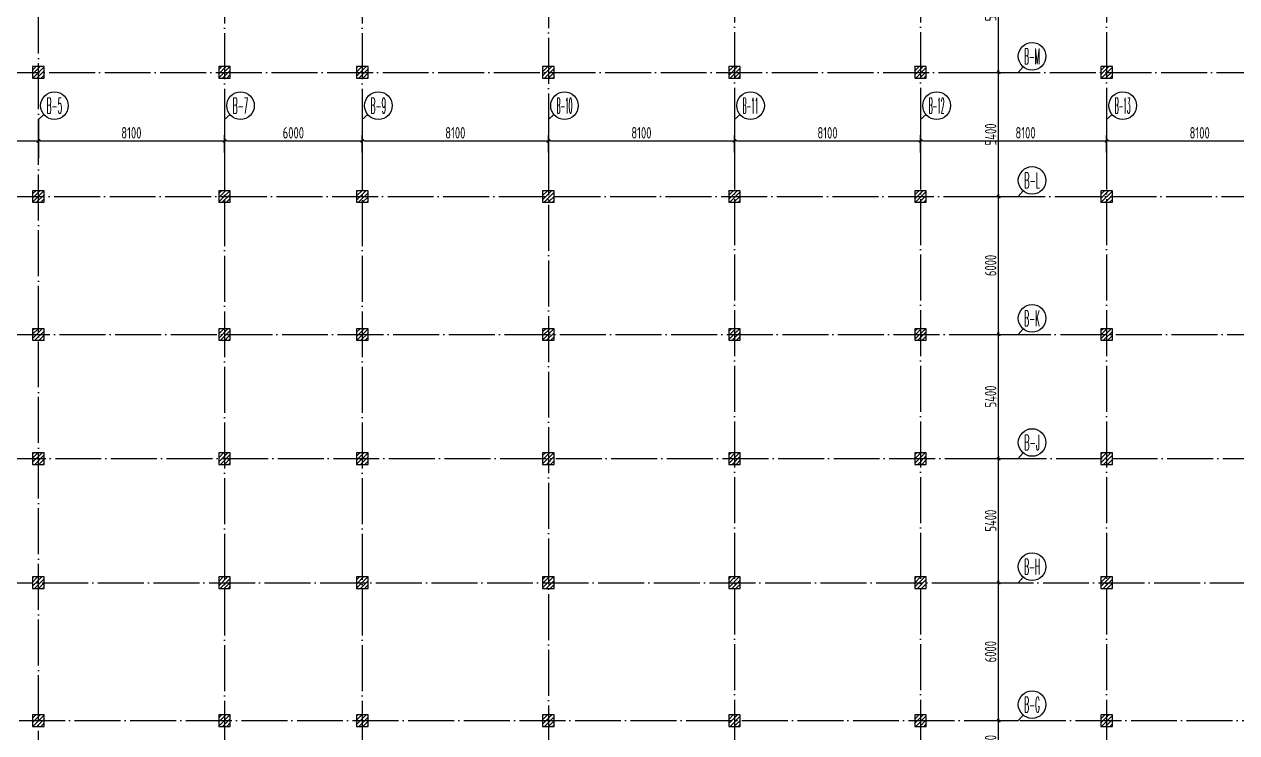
# Model space of a CAD drawing. Header units: millimetres. Extents: x 156735 to 386235, y 467499 to 703525.
# Drawn here: x 226132 to 278909, y 560270 to 591088 of the extents above; entities that cross this region are included whole.
import ezdxf
from ezdxf.enums import TextEntityAlignment as Align

# ---------------------------------------------------------------- set-up
doc = ezdxf.new("R2010")
doc.units = ezdxf.units.MM
doc.header["$LTSCALE"] = 100
doc.header["$PDMODE"] = 35
doc.header["$PDSIZE"] = 200
doc.linetypes.add('DOTE', pattern=[2.42, 2, -0.2, 0.02, -0.2])
for name, color, linetype in [('B-TEXT', 7, 'Continuous'), ('COLU', 7, 'Continuous'), ('h斜线-柱', 7, 'Continuous'), ('Q-AXIS', 3, 'Continuous'), ('Q-dote', 253, 'DOTE')]:
    doc.layers.add(name, color=color, linetype=linetype)
doc.styles.add('_TCH_AXIS', font='COMPLEX', dxfattribs={"bigfont": 'GBCBIG'})
doc.styles.add('COMPLEX', font='tssdeng.shx', dxfattribs={"width": 0.7, "bigfont": 'tssdchn.shx'})
doc.styles.add('TSSD_Dimension', font='Tssdeng.shx', dxfattribs={"width": 0.7, "bigfont": 'hztxt.shx'})
doc.dimstyles.new('TSSD_100_100$0', dxfattribs={"dimtxt": 300, "dimasz": 100, "dimexe": 250, "dimexo": 250, "dimgap": 100, "dimtad": 1, "dimdec": 0, "dimzin": 0, "dimdsep": 46, "dimtxsty": 'TSSD_Dimension', "dimblk": '_tsdbk', "dimblk1": '_tsdbk', "dimblk2": '_tsdbk', "dimsah": 1, "dimcen": 0, "dimclrt": 7, "dimadec": 0, "dimazin": 0, "dimtfac": 1, "dimtdec": 0, "dimtix": 1, "dimtmove": 2, "dimatfit": 3, "dimldrblk": '_tsdbk', "dimfxl": 1, "dimtolj": 1, "dimtzin": 0, "dimarcsym": 0})
pattern_1 = [(45, (-467527.32, -323147.44), (-89.802561, 89.802561), [])]

# ---------------------------------------------------------------- blocks, each defined once
blk = doc.blocks.new('_tsdbk')
blk.add_line((-1, 0), (0, 0))
at = {"const_width": 0.5}
blk.add_lwpolyline([(-0.7, -0.7), (0.7, 0.7)], dxfattribs=at)
blk = doc.blocks.new('*D109')
at = {"layer": 'Defpoints', "color": 0}
for p in [(273246, 586016), (265146, 585265), (273246, 585265)]:
    blk.add_point(p, dxfattribs=at)
at = {"layer": 'Q-AXIS', "color": 0, "lineweight": -2}
for p, q in [((265146, 585515), (265146, 586266)), ((265246, 586016), (273146, 586016)), ((273246, 585515), (273246, 586266))]:
    blk.add_line(p, q, dxfattribs=at)
at = {"layer": 'Q-AXIS', "color": 0, "lineweight": -2, "xscale": 100, "yscale": 100, "zscale": 100, "rotation": 180}
blk.add_blockref('_tsdbk', (265146, 586016), dxfattribs=at)
at = {"layer": 'Q-AXIS', "color": 0, "lineweight": -2, "xscale": 100, "yscale": 100, "zscale": 100}
blk.add_blockref('_tsdbk', (273246, 586016), dxfattribs=at)
at = {"layer": 'Q-AXIS', "color": 7, "insert": (269716, 586366), "char_height": 500, "attachment_point": 5, "style": 'TSSD_Dimension'}
blk.add_mtext('\\A1;8100', dxfattribs=at)
blk = doc.blocks.new('*D115')
at = {"layer": 'Defpoints', "color": 0}
for p in [(267284, 583595), (268546, 583595), (267284, 577595)]:
    blk.add_point(p, dxfattribs=at)
at = {"layer": 'Q-AXIS', "color": 0, "lineweight": -2}
for p, q in [((267534, 583595), (268796, 583595)), ((268546, 577695), (268546, 583495)), ((267534, 577595), (268796, 577595))]:
    blk.add_line(p, q, dxfattribs=at)
at = {"layer": 'Q-AXIS', "color": 0, "lineweight": -2, "xscale": 100, "yscale": 100, "zscale": 100}
for p, rotation in [((268546, 583595), 90), ((268546, 577595), 270)]:
    blk.add_blockref('_tsdbk', p, dxfattribs=dict(at, rotation=rotation))
at = {"layer": 'Q-AXIS', "color": 7, "insert": (268196, 580595), "char_height": 500, "attachment_point": 5, "rotation": 90, "style": 'TSSD_Dimension'}
blk.add_mtext('\\A1;6000', dxfattribs=at)
blk = doc.blocks.new('_AXISO')
blk.add_circle((0, 0), 0.5)
at = {"layer": 'B-TEXT', "style": 'COMPLEX', "width": 1.450893}
blk.add_attdef('A', text='', height=0.56, dxfattribs=at).set_placement((0.249375, -0.28), (0.749375, -0.28), align=Align.FIT)
blk = doc.blocks.new('*D103')
at = {"layer": 'Defpoints', "color": 0}
for p in [(267284, 566795), (268546, 566795), (267284, 560795)]:
    blk.add_point(p, dxfattribs=at)
at = {"layer": 'Q-AXIS', "color": 0, "lineweight": -2}
for p, q in [((267534, 566795), (268796, 566795)), ((268546, 560895), (268546, 566695)), ((267534, 560795), (268796, 560795))]:
    blk.add_line(p, q, dxfattribs=at)
at = {"layer": 'Q-AXIS', "color": 0, "lineweight": -2, "xscale": 100, "yscale": 100, "zscale": 100}
for p, rotation in [((268546, 566795), 90), ((268546, 560795), 270)]:
    blk.add_blockref('_tsdbk', p, dxfattribs=dict(at, rotation=rotation))
at = {"layer": 'Q-AXIS', "color": 7, "insert": (268196, 563795), "char_height": 500, "attachment_point": 5, "rotation": 90, "style": 'TSSD_Dimension'}
blk.add_mtext('\\A1;6000', dxfattribs=at)
blk = doc.blocks.new('*D157')
at = {"layer": 'Defpoints', "color": 0}
for p in [(267284, 560795), (268546, 560795), (267284, 558695)]:
    blk.add_point(p, dxfattribs=at)
at = {"layer": 'Q-AXIS', "color": 0, "lineweight": -2}
for p, q in [((267534, 560795), (268796, 560795)), ((268546, 558795), (268546, 560695)), ((267534, 558695), (268796, 558695))]:
    blk.add_line(p, q, dxfattribs=at)
at = {"layer": 'Q-AXIS', "color": 0, "lineweight": -2, "xscale": 100, "yscale": 100, "zscale": 100}
for p, rotation in [((268546, 560795), 90), ((268546, 558695), 270)]:
    blk.add_blockref('_tsdbk', p, dxfattribs=dict(at, rotation=rotation))
at = {"layer": 'Q-AXIS', "color": 7, "insert": (268196, 559745), "char_height": 500, "attachment_point": 5, "rotation": 90, "style": 'TSSD_Dimension'}
blk.add_mtext('\\A1;2100', dxfattribs=at)
blk = doc.blocks.new('*D158')
at = {"layer": 'Defpoints', "color": 0}
for p in [(267284, 572195), (268546, 572195), (267284, 566795)]:
    blk.add_point(p, dxfattribs=at)
at = {"layer": 'Q-AXIS', "color": 0, "lineweight": -2}
for p, q in [((267534, 572195), (268796, 572195)), ((268546, 566895), (268546, 572095)), ((267534, 566795), (268796, 566795))]:
    blk.add_line(p, q, dxfattribs=at)
at = {"layer": 'Q-AXIS', "color": 0, "lineweight": -2, "xscale": 100, "yscale": 100, "zscale": 100}
for p, rotation in [((268546, 572195), 90), ((268546, 566795), 270)]:
    blk.add_blockref('_tsdbk', p, dxfattribs=dict(at, rotation=rotation))
at = {"layer": 'Q-AXIS', "color": 7, "insert": (268196, 569495), "char_height": 500, "attachment_point": 5, "rotation": 90, "style": 'TSSD_Dimension'}
blk.add_mtext('\\A1;5400', dxfattribs=at)
blk = doc.blocks.new('*D159')
at = {"layer": 'Defpoints', "color": 0}
for p in [(267284, 577595), (268546, 577595), (267284, 572195)]:
    blk.add_point(p, dxfattribs=at)
at = {"layer": 'Q-AXIS', "color": 0, "lineweight": -2}
for p, q in [((267534, 577595), (268796, 577595)), ((268546, 572295), (268546, 577495)), ((267534, 572195), (268796, 572195))]:
    blk.add_line(p, q, dxfattribs=at)
at = {"layer": 'Q-AXIS', "color": 0, "lineweight": -2, "xscale": 100, "yscale": 100, "zscale": 100}
for p, rotation in [((268546, 577595), 90), ((268546, 572195), 270)]:
    blk.add_blockref('_tsdbk', p, dxfattribs=dict(at, rotation=rotation))
at = {"layer": 'Q-AXIS', "color": 7, "insert": (268196, 574895), "char_height": 500, "attachment_point": 5, "rotation": 90, "style": 'TSSD_Dimension'}
blk.add_mtext('\\A1;5400', dxfattribs=at)
blk = doc.blocks.new('*D236')
at = {"layer": 'Defpoints', "color": 0}
for p in [(248946, 586016), (240846, 585265), (248946, 585265)]:
    blk.add_point(p, dxfattribs=at)
at = {"layer": 'Q-AXIS', "color": 0, "lineweight": -2}
for p, q in [((240846, 585515), (240846, 586266)), ((240946, 586016), (248846, 586016)), ((248946, 585515), (248946, 586266))]:
    blk.add_line(p, q, dxfattribs=at)
at = {"layer": 'Q-AXIS', "color": 0, "lineweight": -2, "xscale": 100, "yscale": 100, "zscale": 100, "rotation": 180}
blk.add_blockref('_tsdbk', (240846, 586016), dxfattribs=at)
at = {"layer": 'Q-AXIS', "color": 0, "lineweight": -2, "xscale": 100, "yscale": 100, "zscale": 100}
blk.add_blockref('_tsdbk', (248946, 586016), dxfattribs=at)
at = {"layer": 'Q-AXIS', "color": 7, "insert": (244896, 586366), "char_height": 500, "attachment_point": 5, "style": 'TSSD_Dimension'}
blk.add_mtext('\\A1;8100', dxfattribs=at)
blk = doc.blocks.new('*D237')
at = {"layer": 'Defpoints', "color": 0}
for p in [(226746, 586016), (220746, 585265), (226746, 585265)]:
    blk.add_point(p, dxfattribs=at)
at = {"layer": 'Q-AXIS', "color": 0, "lineweight": -2}
for p, q in [((220746, 585515), (220746, 586266)), ((220846, 586016), (226646, 586016)), ((226746, 585515), (226746, 586266))]:
    blk.add_line(p, q, dxfattribs=at)
at = {"layer": 'Q-AXIS', "color": 0, "lineweight": -2, "xscale": 100, "yscale": 100, "zscale": 100, "rotation": 180}
blk.add_blockref('_tsdbk', (220746, 586016), dxfattribs=at)
at = {"layer": 'Q-AXIS', "color": 0, "lineweight": -2, "xscale": 100, "yscale": 100, "zscale": 100}
blk.add_blockref('_tsdbk', (226746, 586016), dxfattribs=at)
at = {"layer": 'Q-AXIS', "color": 7, "insert": (223746, 586366), "char_height": 500, "attachment_point": 5, "style": 'TSSD_Dimension'}
blk.add_mtext('\\A1;6000', dxfattribs=at)
blk = doc.blocks.new('*D247')
at = {"layer": 'Defpoints', "color": 0}
for p in [(234846, 586016), (226746, 585265), (234846, 585265)]:
    blk.add_point(p, dxfattribs=at)
at = {"layer": 'Q-AXIS', "color": 0, "lineweight": -2}
for p, q in [((226746, 585515), (226746, 586266)), ((226846, 586016), (234746, 586016)), ((234846, 585515), (234846, 586266))]:
    blk.add_line(p, q, dxfattribs=at)
at = {"layer": 'Q-AXIS', "color": 0, "lineweight": -2, "xscale": 100, "yscale": 100, "zscale": 100, "rotation": 180}
blk.add_blockref('_tsdbk', (226746, 586016), dxfattribs=at)
at = {"layer": 'Q-AXIS', "color": 0, "lineweight": -2, "xscale": 100, "yscale": 100, "zscale": 100}
blk.add_blockref('_tsdbk', (234846, 586016), dxfattribs=at)
at = {"layer": 'Q-AXIS', "color": 7, "insert": (230796, 586366), "char_height": 500, "attachment_point": 5, "style": 'TSSD_Dimension'}
blk.add_mtext('\\A1;8100', dxfattribs=at)
blk = doc.blocks.new('*D248')
at = {"layer": 'Defpoints', "color": 0}
for p in [(240846, 586016), (234846, 585265), (240846, 585265)]:
    blk.add_point(p, dxfattribs=at)
at = {"layer": 'Q-AXIS', "color": 0, "lineweight": -2}
for p, q in [((234846, 585515), (234846, 586266)), ((234946, 586016), (240746, 586016)), ((240846, 585515), (240846, 586266))]:
    blk.add_line(p, q, dxfattribs=at)
at = {"layer": 'Q-AXIS', "color": 0, "lineweight": -2, "xscale": 100, "yscale": 100, "zscale": 100, "rotation": 180}
blk.add_blockref('_tsdbk', (234846, 586016), dxfattribs=at)
at = {"layer": 'Q-AXIS', "color": 0, "lineweight": -2, "xscale": 100, "yscale": 100, "zscale": 100}
blk.add_blockref('_tsdbk', (240846, 586016), dxfattribs=at)
at = {"layer": 'Q-AXIS', "color": 7, "insert": (237846, 586366), "char_height": 500, "attachment_point": 5, "style": 'TSSD_Dimension'}
blk.add_mtext('\\A1;6000', dxfattribs=at)
blk = doc.blocks.new('*D266')
at = {"layer": 'Defpoints', "color": 0}
for p in [(265146, 586016), (257046, 585265), (265146, 585265)]:
    blk.add_point(p, dxfattribs=at)
at = {"layer": 'Q-AXIS', "color": 0, "lineweight": -2}
for p, q in [((257046, 585515), (257046, 586266)), ((257146, 586016), (265046, 586016)), ((265146, 585515), (265146, 586266))]:
    blk.add_line(p, q, dxfattribs=at)
at = {"layer": 'Q-AXIS', "color": 0, "lineweight": -2, "xscale": 100, "yscale": 100, "zscale": 100, "rotation": 180}
blk.add_blockref('_tsdbk', (257046, 586016), dxfattribs=at)
at = {"layer": 'Q-AXIS', "color": 0, "lineweight": -2, "xscale": 100, "yscale": 100, "zscale": 100}
blk.add_blockref('_tsdbk', (265146, 586016), dxfattribs=at)
at = {"layer": 'Q-AXIS', "color": 7, "insert": (261096, 586366), "char_height": 500, "attachment_point": 5, "style": 'TSSD_Dimension'}
blk.add_mtext('\\A1;8100', dxfattribs=at)
blk = doc.blocks.new('*D267')
at = {"layer": 'Defpoints', "color": 0}
for p in [(257046, 586016), (248946, 585265), (257046, 585265)]:
    blk.add_point(p, dxfattribs=at)
at = {"layer": 'Q-AXIS', "color": 0, "lineweight": -2}
for p, q in [((248946, 585515), (248946, 586266)), ((249046, 586016), (256946, 586016)), ((257046, 585515), (257046, 586266))]:
    blk.add_line(p, q, dxfattribs=at)
at = {"layer": 'Q-AXIS', "color": 0, "lineweight": -2, "xscale": 100, "yscale": 100, "zscale": 100, "rotation": 180}
blk.add_blockref('_tsdbk', (248946, 586016), dxfattribs=at)
at = {"layer": 'Q-AXIS', "color": 0, "lineweight": -2, "xscale": 100, "yscale": 100, "zscale": 100}
blk.add_blockref('_tsdbk', (257046, 586016), dxfattribs=at)
at = {"layer": 'Q-AXIS', "color": 7, "insert": (252996, 586366), "char_height": 500, "attachment_point": 5, "style": 'TSSD_Dimension'}
blk.add_mtext('\\A1;8100', dxfattribs=at)
blk = doc.blocks.new('*D268')
at = {"layer": 'Defpoints', "color": 0}
for p in [(267284, 594395), (268546, 594395), (267284, 588995)]:
    blk.add_point(p, dxfattribs=at)
at = {"layer": 'Q-AXIS', "color": 0, "lineweight": -2}
for p, q in [((267534, 594395), (268796, 594395)), ((268546, 589095), (268546, 594295)), ((267534, 588995), (268796, 588995))]:
    blk.add_line(p, q, dxfattribs=at)
at = {"layer": 'Q-AXIS', "color": 0, "lineweight": -2, "xscale": 100, "yscale": 100, "zscale": 100}
for p, rotation in [((268546, 594395), 90), ((268546, 588995), 270)]:
    blk.add_blockref('_tsdbk', p, dxfattribs=dict(at, rotation=rotation))
at = {"layer": 'Q-AXIS', "color": 7, "insert": (268196, 591695), "char_height": 500, "attachment_point": 5, "rotation": 90, "style": 'TSSD_Dimension'}
blk.add_mtext('\\A1;5400', dxfattribs=at)
blk = doc.blocks.new('*D269')
at = {"layer": 'Defpoints', "color": 0}
for p in [(267284, 588995), (268546, 588995), (267284, 583595)]:
    blk.add_point(p, dxfattribs=at)
at = {"layer": 'Q-AXIS', "color": 0, "lineweight": -2}
for p, q in [((267534, 588995), (268796, 588995)), ((268546, 583695), (268546, 588895)), ((267534, 583595), (268796, 583595))]:
    blk.add_line(p, q, dxfattribs=at)
at = {"layer": 'Q-AXIS', "color": 0, "lineweight": -2, "xscale": 100, "yscale": 100, "zscale": 100}
for p, rotation in [((268546, 588995), 90), ((268546, 583595), 270)]:
    blk.add_blockref('_tsdbk', p, dxfattribs=dict(at, rotation=rotation))
at = {"layer": 'Q-AXIS', "color": 7, "insert": (268196, 586295), "char_height": 500, "attachment_point": 5, "rotation": 90, "style": 'TSSD_Dimension'}
blk.add_mtext('\\A1;5400', dxfattribs=at)
blk = doc.blocks.new('*D513')
at = {"layer": 'Defpoints', "color": 0}
for p in [(281346, 586016), (273246, 585265), (281346, 585265)]:
    blk.add_point(p, dxfattribs=at)
at = {"layer": 'Q-AXIS', "color": 0, "lineweight": -2}
for p, q in [((273246, 585515), (273246, 586266)), ((273346, 586016), (281246, 586016)), ((281346, 585515), (281346, 586266))]:
    blk.add_line(p, q, dxfattribs=at)
at = {"layer": 'Q-AXIS', "color": 0, "lineweight": -2, "xscale": 100, "yscale": 100, "zscale": 100, "rotation": 180}
blk.add_blockref('_tsdbk', (273246, 586016), dxfattribs=at)
at = {"layer": 'Q-AXIS', "color": 0, "lineweight": -2, "xscale": 100, "yscale": 100, "zscale": 100}
blk.add_blockref('_tsdbk', (281346, 586016), dxfattribs=at)
at = {"layer": 'Q-AXIS', "color": 7, "insert": (277296, 586366), "char_height": 500, "attachment_point": 5, "style": 'TSSD_Dimension'}
blk.add_mtext('\\A1;8100', dxfattribs=at)

msp = doc.modelspace()

# ---------------------------------------------------------------- hatches: boundary and pattern name
at = {"layer": 'h斜线-柱'}
h = msp.add_hatch(dxfattribs=at)
h.set_pattern_fill('ANSI31', color=256, scale=40, style=0)
h.set_pattern_definition(pattern_1)
h.paths.add_polyline_path([(226496.5, 588744.7), (226996.5, 588744.7), (226996.5, 589244.7), (226496.5, 589244.7)])
h = msp.add_hatch(dxfattribs=at)
h.set_pattern_fill('ANSI31', color=256, scale=40, style=0)
h.set_pattern_definition(pattern_1)
h.paths.add_polyline_path([(234596.5, 588744.7), (235096.5, 588744.7), (235096.5, 589244.7), (234596.5, 589244.7)])
h = msp.add_hatch(dxfattribs=at)
h.set_pattern_fill('ANSI31', color=256, scale=40, style=0)
h.set_pattern_definition(pattern_1)
h.paths.add_polyline_path([(240596.5, 588744.7), (241096.5, 588744.7), (241096.5, 589244.7), (240596.5, 589244.7)])
h = msp.add_hatch(dxfattribs=at)
h.set_pattern_fill('ANSI31', color=256, scale=40, style=0)
h.set_pattern_definition(pattern_1)
h.paths.add_polyline_path([(248696.5, 588744.7), (249196.5, 588744.7), (249196.5, 589244.7), (248696.5, 589244.7)])
h = msp.add_hatch(dxfattribs=at)
h.set_pattern_fill('ANSI31', color=256, scale=40, style=0)
h.set_pattern_definition(pattern_1)
h.paths.add_polyline_path([(256796.5, 588744.7), (257296.5, 588744.7), (257296.5, 589244.7), (256796.5, 589244.7)])
h = msp.add_hatch(dxfattribs=at)
h.set_pattern_fill('ANSI31', color=256, scale=40, style=0)
h.set_pattern_definition(pattern_1)
h.paths.add_polyline_path([(264896.5, 588744.7), (265396.5, 588744.7), (265396.5, 589244.7), (264896.5, 589244.7)])
h = msp.add_hatch(dxfattribs=at)
h.set_pattern_fill('ANSI31', color=256, scale=40, style=0)
h.set_pattern_definition(pattern_1)
h.paths.add_polyline_path([(272996.5, 588744.7), (273496.5, 588744.7), (273496.5, 589244.7), (272996.5, 589244.7)])
h = msp.add_hatch(dxfattribs=at)
h.set_pattern_fill('ANSI31', color=256, scale=40, style=0)
h.set_pattern_definition(pattern_1)
h.paths.add_polyline_path([(226496.5, 583344.7), (226996.5, 583344.7), (226996.5, 583844.7), (226496.5, 583844.7)])
h = msp.add_hatch(dxfattribs=at)
h.set_pattern_fill('ANSI31', color=256, scale=40, style=0)
h.set_pattern_definition(pattern_1)
h.paths.add_polyline_path([(234596.5, 583344.7), (235096.5, 583344.7), (235096.5, 583844.7), (234596.5, 583844.7)])
h = msp.add_hatch(dxfattribs=at)
h.set_pattern_fill('ANSI31', color=256, scale=40, style=0)
h.set_pattern_definition(pattern_1)
h.paths.add_polyline_path([(240596.5, 583344.7), (241096.5, 583344.7), (241096.5, 583844.7), (240596.5, 583844.7)])
h = msp.add_hatch(dxfattribs=at)
h.set_pattern_fill('ANSI31', color=256, scale=40, style=0)
h.set_pattern_definition(pattern_1)
h.paths.add_polyline_path([(248696.5, 583344.7), (249196.5, 583344.7), (249196.5, 583844.7), (248696.5, 583844.7)])
h = msp.add_hatch(dxfattribs=at)
h.set_pattern_fill('ANSI31', color=256, scale=40, style=0)
h.set_pattern_definition(pattern_1)
h.paths.add_polyline_path([(256796.5, 583344.7), (257296.5, 583344.7), (257296.5, 583844.7), (256796.5, 583844.7)])
h = msp.add_hatch(dxfattribs=at)
h.set_pattern_fill('ANSI31', color=256, scale=40, style=0)
h.set_pattern_definition(pattern_1)
h.paths.add_polyline_path([(264896.5, 583344.7), (265396.5, 583344.7), (265396.5, 583844.7), (264896.5, 583844.7)])
h = msp.add_hatch(dxfattribs=at)
h.set_pattern_fill('ANSI31', color=256, scale=40, style=0)
h.set_pattern_definition(pattern_1)
h.paths.add_polyline_path([(272996.5, 583344.7), (273496.5, 583344.7), (273496.5, 583844.7), (272996.5, 583844.7)])
h = msp.add_hatch(dxfattribs=at)
h.set_pattern_fill('ANSI31', color=256, scale=40, style=0)
h.set_pattern_definition(pattern_1)
h.paths.add_polyline_path([(226496.5, 577344.7), (226996.5, 577344.7), (226996.5, 577844.7), (226496.5, 577844.7)])
h = msp.add_hatch(dxfattribs=at)
h.set_pattern_fill('ANSI31', color=256, scale=40, style=0)
h.set_pattern_definition(pattern_1)
h.paths.add_polyline_path([(234596.5, 577344.7), (235096.5, 577344.7), (235096.5, 577844.7), (234596.5, 577844.7)])
h = msp.add_hatch(dxfattribs=at)
h.set_pattern_fill('ANSI31', color=256, scale=40, style=0)
h.set_pattern_definition(pattern_1)
h.paths.add_polyline_path([(240596.5, 577344.7), (241096.5, 577344.7), (241096.5, 577844.7), (240596.5, 577844.7)])
h = msp.add_hatch(dxfattribs=at)
h.set_pattern_fill('ANSI31', color=256, scale=40, style=0)
h.set_pattern_definition(pattern_1)
h.paths.add_polyline_path([(248696.5, 577344.7), (249196.5, 577344.7), (249196.5, 577844.7), (248696.5, 577844.7)])
h = msp.add_hatch(dxfattribs=at)
h.set_pattern_fill('ANSI31', color=256, scale=40, style=0)
h.set_pattern_definition(pattern_1)
h.paths.add_polyline_path([(256796.5, 577344.7), (257296.5, 577344.7), (257296.5, 577844.7), (256796.5, 577844.7)])
h = msp.add_hatch(dxfattribs=at)
h.set_pattern_fill('ANSI31', color=256, scale=40, style=0)
h.set_pattern_definition(pattern_1)
h.paths.add_polyline_path([(264896.5, 577344.7), (265396.5, 577344.7), (265396.5, 577844.7), (264896.5, 577844.7)])
h = msp.add_hatch(dxfattribs=at)
h.set_pattern_fill('ANSI31', color=256, scale=40, style=0)
h.set_pattern_definition(pattern_1)
h.paths.add_polyline_path([(272996.5, 577344.7), (273496.5, 577344.7), (273496.5, 577844.7), (272996.5, 577844.7)])
h = msp.add_hatch(dxfattribs=at)
h.set_pattern_fill('ANSI31', color=256, scale=40, style=0)
h.set_pattern_definition(pattern_1)
h.paths.add_polyline_path([(226496.5, 571944.7), (226996.5, 571944.7), (226996.5, 572444.7), (226496.5, 572444.7)])
h = msp.add_hatch(dxfattribs=at)
h.set_pattern_fill('ANSI31', color=256, scale=40, style=0)
h.set_pattern_definition(pattern_1)
h.paths.add_polyline_path([(234596.5, 571944.7), (235096.5, 571944.7), (235096.5, 572444.7), (234596.5, 572444.7)])
h = msp.add_hatch(dxfattribs=at)
h.set_pattern_fill('ANSI31', color=256, scale=40, style=0)
h.set_pattern_definition(pattern_1)
h.paths.add_polyline_path([(240596.5, 571944.7), (241096.5, 571944.7), (241096.5, 572444.7), (240596.5, 572444.7)])
h = msp.add_hatch(dxfattribs=at)
h.set_pattern_fill('ANSI31', color=256, scale=40, style=0)
h.set_pattern_definition(pattern_1)
h.paths.add_polyline_path([(248696.5, 571944.7), (249196.5, 571944.7), (249196.5, 572444.7), (248696.5, 572444.7)])
h = msp.add_hatch(dxfattribs=at)
h.set_pattern_fill('ANSI31', color=256, scale=40, style=0)
h.set_pattern_definition(pattern_1)
h.paths.add_polyline_path([(256796.5, 571944.7), (257296.5, 571944.7), (257296.5, 572444.7), (256796.5, 572444.7)])
h = msp.add_hatch(dxfattribs=at)
h.set_pattern_fill('ANSI31', color=256, scale=40, style=0)
h.set_pattern_definition(pattern_1)
h.paths.add_polyline_path([(264896.5, 571944.7), (265396.5, 571944.7), (265396.5, 572444.7), (264896.5, 572444.7)])
h = msp.add_hatch(dxfattribs=at)
h.set_pattern_fill('ANSI31', color=256, scale=40, style=0)
h.set_pattern_definition(pattern_1)
h.paths.add_polyline_path([(272996.5, 571944.7), (273496.5, 571944.7), (273496.5, 572444.7), (272996.5, 572444.7)])
h = msp.add_hatch(dxfattribs=at)
h.set_pattern_fill('ANSI31', color=256, scale=40, style=0)
h.set_pattern_definition(pattern_1)
h.paths.add_polyline_path([(226496.5, 566544.7), (226996.5, 566544.7), (226996.5, 567044.7), (226496.5, 567044.7)])
h = msp.add_hatch(dxfattribs=at)
h.set_pattern_fill('ANSI31', color=256, scale=40, style=0)
h.set_pattern_definition(pattern_1)
h.paths.add_polyline_path([(234596.5, 566544.7), (235096.5, 566544.7), (235096.5, 567044.7), (234596.5, 567044.7)])
h = msp.add_hatch(dxfattribs=at)
h.set_pattern_fill('ANSI31', color=256, scale=40, style=0)
h.set_pattern_definition(pattern_1)
h.paths.add_polyline_path([(240596.5, 566544.7), (241096.5, 566544.7), (241096.5, 567044.7), (240596.5, 567044.7)])
h = msp.add_hatch(dxfattribs=at)
h.set_pattern_fill('ANSI31', color=256, scale=40, style=0)
h.set_pattern_definition(pattern_1)
h.paths.add_polyline_path([(248696.5, 566544.7), (249196.5, 566544.7), (249196.5, 567044.7), (248696.5, 567044.7)])
h = msp.add_hatch(dxfattribs=at)
h.set_pattern_fill('ANSI31', color=256, scale=40, style=0)
h.set_pattern_definition(pattern_1)
h.paths.add_polyline_path([(256796.5, 566544.7), (257296.5, 566544.7), (257296.5, 567044.7), (256796.5, 567044.7)])
h = msp.add_hatch(dxfattribs=at)
h.set_pattern_fill('ANSI31', color=256, scale=40, style=0)
h.set_pattern_definition(pattern_1)
h.paths.add_polyline_path([(264896.5, 566544.7), (265396.5, 566544.7), (265396.5, 567044.7), (264896.5, 567044.7)])
h = msp.add_hatch(dxfattribs=at)
h.set_pattern_fill('ANSI31', color=256, scale=40, style=0)
h.set_pattern_definition(pattern_1)
h.paths.add_polyline_path([(272996.5, 566544.7), (273496.5, 566544.7), (273496.5, 567044.7), (272996.5, 567044.7)])
h = msp.add_hatch(dxfattribs=at)
h.set_pattern_fill('ANSI31', color=256, scale=40, style=0)
h.set_pattern_definition(pattern_1)
h.paths.add_polyline_path([(226496.5, 560544.7), (226996.5, 560544.7), (226996.5, 561044.7), (226496.5, 561044.7)])
h = msp.add_hatch(dxfattribs=at)
h.set_pattern_fill('ANSI31', color=256, scale=40, style=0)
h.set_pattern_definition(pattern_1)
h.paths.add_polyline_path([(234596.5, 560544.7), (235096.5, 560544.7), (235096.5, 561044.7), (234596.5, 561044.7)])
h = msp.add_hatch(dxfattribs=at)
h.set_pattern_fill('ANSI31', color=256, scale=40, style=0)
h.set_pattern_definition(pattern_1)
h.paths.add_polyline_path([(240596.5, 560544.7), (241096.5, 560544.7), (241096.5, 561044.7), (240596.5, 561044.7)])
h = msp.add_hatch(dxfattribs=at)
h.set_pattern_fill('ANSI31', color=256, scale=40, style=0)
h.set_pattern_definition(pattern_1)
h.paths.add_polyline_path([(248696.5, 560544.7), (249196.5, 560544.7), (249196.5, 561044.7), (248696.5, 561044.7)])
h = msp.add_hatch(dxfattribs=at)
h.set_pattern_fill('ANSI31', color=256, scale=40, style=0)
h.set_pattern_definition(pattern_1)
h.paths.add_polyline_path([(256796.5, 560544.7), (257296.5, 560544.7), (257296.5, 561044.7), (256796.5, 561044.7)])
h = msp.add_hatch(dxfattribs=at)
h.set_pattern_fill('ANSI31', color=256, scale=40, style=0)
h.set_pattern_definition(pattern_1)
h.paths.add_polyline_path([(264896.5, 560544.7), (265396.5, 560544.7), (265396.5, 561044.7), (264896.5, 561044.7)])
h = msp.add_hatch(dxfattribs=at)
h.set_pattern_fill('ANSI31', color=256, scale=40, style=0)
h.set_pattern_definition(pattern_1)
h.paths.add_polyline_path([(272996.5, 560544.7), (273496.5, 560544.7), (273496.5, 561044.7), (272996.5, 561044.7)])

# ---------------------------------------------------------------- linework, layer by layer
at = {"layer": 'COLU'}
for points in [[(226496.5, 588744.7), (226996.5, 588744.7), (226996.5, 589244.7), (226496.5, 589244.7)], [(234596.5, 588744.7), (235096.5, 588744.7), (235096.5, 589244.7), (234596.5, 589244.7)], [(240596.5, 588744.7), (241096.5, 588744.7), (241096.5, 589244.7), (240596.5, 589244.7)], [(248696.5, 588744.7), (249196.5, 588744.7), (249196.5, 589244.7), (248696.5, 589244.7)], [(256796.5, 588744.7), (257296.5, 588744.7), (257296.5, 589244.7), (256796.5, 589244.7)], [(264896.5, 588744.7), (265396.5, 588744.7), (265396.5, 589244.7), (264896.5, 589244.7)], [(272996.5, 588744.7), (273496.5, 588744.7), (273496.5, 589244.7), (272996.5, 589244.7)], [(226496.5, 583344.7), (226996.5, 583344.7), (226996.5, 583844.7), (226496.5, 583844.7)], [(234596.5, 583344.7), (235096.5, 583344.7), (235096.5, 583844.7), (234596.5, 583844.7)], [(240596.5, 583344.7), (241096.5, 583344.7), (241096.5, 583844.7), (240596.5, 583844.7)], [(248696.5, 583344.7), (249196.5, 583344.7), (249196.5, 583844.7), (248696.5, 583844.7)], [(256796.5, 583344.7), (257296.5, 583344.7), (257296.5, 583844.7), (256796.5, 583844.7)], [(264896.5, 583344.7), (265396.5, 583344.7), (265396.5, 583844.7), (264896.5, 583844.7)], [(272996.5, 583344.7), (273496.5, 583344.7), (273496.5, 583844.7), (272996.5, 583844.7)], [(226496.5, 577344.7), (226996.5, 577344.7), (226996.5, 577844.7), (226496.5, 577844.7)], [(234596.5, 577344.7), (235096.5, 577344.7), (235096.5, 577844.7), (234596.5, 577844.7)], [(240596.5, 577344.7), (241096.5, 577344.7), (241096.5, 577844.7), (240596.5, 577844.7)], [(248696.5, 577344.7), (249196.5, 577344.7), (249196.5, 577844.7), (248696.5, 577844.7)], [(256796.5, 577344.7), (257296.5, 577344.7), (257296.5, 577844.7), (256796.5, 577844.7)], [(264896.5, 577344.7), (265396.5, 577344.7), (265396.5, 577844.7), (264896.5, 577844.7)], [(272996.5, 577344.7), (273496.5, 577344.7), (273496.5, 577844.7), (272996.5, 577844.7)], [(226496.5, 571944.7), (226996.5, 571944.7), (226996.5, 572444.7), (226496.5, 572444.7)], [(234596.5, 571944.7), (235096.5, 571944.7), (235096.5, 572444.7), (234596.5, 572444.7)], [(240596.5, 571944.7), (241096.5, 571944.7), (241096.5, 572444.7), (240596.5, 572444.7)], [(248696.5, 571944.7), (249196.5, 571944.7), (249196.5, 572444.7), (248696.5, 572444.7)], [(256796.5, 571944.7), (257296.5, 571944.7), (257296.5, 572444.7), (256796.5, 572444.7)], [(264896.5, 571944.7), (265396.5, 571944.7), (265396.5, 572444.7), (264896.5, 572444.7)], [(272996.5, 571944.7), (273496.5, 571944.7), (273496.5, 572444.7), (272996.5, 572444.7)], [(226496.5, 566544.7), (226996.5, 566544.7), (226996.5, 567044.7), (226496.5, 567044.7)], [(234596.5, 566544.7), (235096.5, 566544.7), (235096.5, 567044.7), (234596.5, 567044.7)], [(240596.5, 566544.7), (241096.5, 566544.7), (241096.5, 567044.7), (240596.5, 567044.7)], [(248696.5, 566544.7), (249196.5, 566544.7), (249196.5, 567044.7), (248696.5, 567044.7)], [(256796.5, 566544.7), (257296.5, 566544.7), (257296.5, 567044.7), (256796.5, 567044.7)], [(264896.5, 566544.7), (265396.5, 566544.7), (265396.5, 567044.7), (264896.5, 567044.7)], [(272996.5, 566544.7), (273496.5, 566544.7), (273496.5, 567044.7), (272996.5, 567044.7)], [(226496.5, 560544.7), (226996.5, 560544.7), (226996.5, 561044.7), (226496.5, 561044.7)], [(234596.5, 560544.7), (235096.5, 560544.7), (235096.5, 561044.7), (234596.5, 561044.7)], [(240596.5, 560544.7), (241096.5, 560544.7), (241096.5, 561044.7), (240596.5, 561044.7)], [(248696.5, 560544.7), (249196.5, 560544.7), (249196.5, 561044.7), (248696.5, 561044.7)], [(256796.5, 560544.7), (257296.5, 560544.7), (257296.5, 561044.7), (256796.5, 561044.7)], [(264896.5, 560544.7), (265396.5, 560544.7), (265396.5, 561044.7), (264896.5, 561044.7)], [(272996.5, 560544.7), (273496.5, 560544.7), (273496.5, 561044.7), (272996.5, 561044.7)]]:
    msp.add_lwpolyline(points, close=True, dxfattribs=at)
at = {"layer": 'Q-AXIS'}
for p, q in [((267534.4, 588994.7), (269402, 588994.7)), ((269402, 588994.7), (269611.5, 589239.2)), ((226746.5, 586948.1), (226990.9, 587157.6)), ((226746.5, 586948.1), (226746.5, 585264.6)), ((234846.5, 586948.1), (235090.9, 587157.6)), ((234846.5, 586948.1), (234846.5, 585264.6)), ((240846.5, 586948.1), (241090.9, 587157.6)), ((240846.5, 586948.1), (240846.5, 585264.6)), ((248946.5, 586948.1), (249190.9, 587157.6)), ((248946.5, 586948.1), (248946.5, 585264.6)), ((257046.5, 586948.1), (257290.9, 587157.6)), ((257046.5, 586948.1), (257046.5, 585264.6)), ((265146.5, 586948.1), (265390.9, 587157.6)), ((265146.5, 586948.1), (265146.5, 585264.6)), ((273246.5, 586948.1), (273490.9, 587157.6)), ((273246.5, 586948.1), (273246.5, 585264.6)), ((269402, 583594.7), (269611.5, 583839.2)), ((267534.4, 583594.7), (269402, 583594.7)), ((267534.4, 577594.7), (269402, 577594.7)), ((269402, 577594.7), (269611.5, 577839.2)), ((267534.4, 572194.7), (269402, 572194.7)), ((269402, 572194.7), (269611.5, 572439.2)), ((269402, 566794.7), (269611.5, 567039.2)), ((267534.4, 566794.7), (269402, 566794.7)), ((269402, 560794.7), (269611.5, 561039.2)), ((267534.4, 560794.7), (269402, 560794.7))]:
    msp.add_line(p, q, dxfattribs=at)
at = {"layer": 'Q-dote', "ltscale": 10}
for p, q in [((234846.5, 677819.9), (234846.6, 534412)), ((240846.5, 677819.9), (240846.5, 532994.7)), ((257046.5, 656086), (257046.5, 527494.7)), ((265146.5, 656086), (265146.5, 522996)), ((273246.5, 656086), (273246.5, 532994.7)), ((248946.5, 655836), (248946.5, 532994.7)), ((226746.5, 538994.7), (226746.5, 594394.7)), ((193334.6, 588994.7), (307651.9, 588994.7)), ((193551.4, 583594.7), (306735.7, 583594.7)), ((193792.2, 577594.7), (295446.5, 577594.7)), ((210546.5, 572194.7), (287346.5, 572194.7)), ((212396.5, 566794.7), (281346.5, 566794.7)), ((218646.5, 560794.7), (281346.5, 560794.7))]:
    msp.add_line(p, q, dxfattribs=at)

# ---------------------------------------------------------------- block references
at = {"layer": 'Q-AXIS'}
ref = msp.add_blockref('_AXISO', (270002, 589694.7), dxfattribs=dict(at, xscale=1199.999999999998, yscale=1200, zscale=1200, rotation=359.9996457873818))
ref.add_attrib('A', 'B-M', dxfattribs={"color": 7, "height": 678.82, "rotation": 359.99965, "style": '_TCH_AXIS', "width": 0.304348}).set_placement((269662.6, 589355.3), (270341.4, 589355.3), align=Align.FIT)
ref = msp.add_blockref('_AXISO', (227446.5, 587548.1), dxfattribs=dict(at, xscale=1199.999999999998, yscale=1200, zscale=1200, rotation=359.9996457873818))
ref.add_attrib('A', 'B-5', dxfattribs={"color": 7, "height": 678.82, "rotation": 359.99965, "style": '_TCH_AXIS', "width": 0.33871}).set_placement((227107.1, 587208.7), (227785.9, 587208.7), align=Align.FIT)
ref = msp.add_blockref('_AXISO', (235546.5, 587548.1), dxfattribs=dict(at, xscale=1199.999999999998, yscale=1200, zscale=1200, rotation=359.9996457873818))
ref.add_attrib('A', 'B-7', dxfattribs={"color": 7, "height": 678.82, "rotation": 359.99965, "style": '_TCH_AXIS', "width": 0.33871}).set_placement((235207.1, 587208.7), (235885.9, 587208.7), align=Align.FIT)
ref = msp.add_blockref('_AXISO', (241546.5, 587548.1), dxfattribs=dict(at, xscale=1199.999999999998, yscale=1200, zscale=1200, rotation=359.9996457873818))
ref.add_attrib('A', 'B-9', dxfattribs={"color": 7, "height": 678.82, "rotation": 359.99965, "style": '_TCH_AXIS', "width": 0.33871}).set_placement((241207.1, 587208.7), (241885.9, 587208.7), align=Align.FIT)
ref = msp.add_blockref('_AXISO', (249646.5, 587548.1), dxfattribs=dict(at, xscale=1199.999999999998, yscale=1200, zscale=1200, rotation=359.9996457873818))
ref.add_attrib('A', 'B-10', dxfattribs={"color": 7, "height": 678.82, "rotation": 359.99965, "style": '_TCH_AXIS', "width": 0.272727}).set_placement((249307.1, 587208.7), (249985.9, 587208.7), align=Align.FIT)
ref = msp.add_blockref('_AXISO', (257746.5, 587548.1), dxfattribs=dict(at, xscale=1199.999999999998, yscale=1200, zscale=1200, rotation=359.9996457873818))
ref.add_attrib('A', 'B-11', dxfattribs={"color": 7, "height": 678.82, "rotation": 359.99965, "style": '_TCH_AXIS', "width": 0.291667}).set_placement((257407.1, 587208.7), (258085.9, 587208.7), align=Align.FIT)
ref = msp.add_blockref('_AXISO', (265846.5, 587548.1), dxfattribs=dict(at, xscale=1199.999999999998, yscale=1200, zscale=1200, rotation=359.9996457873818))
ref.add_attrib('A', 'B-12', dxfattribs={"color": 7, "height": 678.82, "rotation": 359.99965, "style": '_TCH_AXIS', "width": 0.272727}).set_placement((265507.1, 587208.7), (266185.9, 587208.7), align=Align.FIT)
ref = msp.add_blockref('_AXISO', (273946.5, 587548.1), dxfattribs=dict(at, xscale=1199.999999999998, yscale=1200, zscale=1200, rotation=359.9996457873818))
ref.add_attrib('A', 'B-13', dxfattribs={"color": 7, "height": 678.82, "rotation": 359.99965, "style": '_TCH_AXIS', "width": 0.272727}).set_placement((273607.1, 587208.7), (274285.9, 587208.7), align=Align.FIT)
ref = msp.add_blockref('_AXISO', (270002, 584294.7), dxfattribs=dict(at, xscale=1199.999999999998, yscale=1200, zscale=1200, rotation=359.9996457873818))
ref.add_attrib('A', 'B-L', dxfattribs={"color": 7, "height": 678.82, "rotation": 359.99965, "style": '_TCH_AXIS', "width": 0.333333}).set_placement((269662.6, 583955.3), (270341.4, 583955.3), align=Align.FIT)
ref = msp.add_blockref('_AXISO', (270002, 578294.7), dxfattribs=dict(at, xscale=1199.999999999998, yscale=1200, zscale=1200, rotation=359.9996457873818))
ref.add_attrib('A', 'B-K', dxfattribs={"color": 7, "height": 678.82, "rotation": 359.99965, "style": '_TCH_AXIS', "width": 0.313433}).set_placement((269662.6, 577955.3), (270341.4, 577955.3), align=Align.FIT)
ref = msp.add_blockref('_AXISO', (270002, 572894.7), dxfattribs=dict(at, xscale=1199.999999999998, yscale=1200, zscale=1200, rotation=359.9996457873818))
ref.add_attrib('A', 'B-J', dxfattribs={"color": 7, "height": 678.82, "rotation": 359.99965, "style": '_TCH_AXIS', "width": 0.355932}).set_placement((269662.6, 572555.3), (270341.4, 572555.3), align=Align.FIT)
ref = msp.add_blockref('_AXISO', (270002, 567494.7), dxfattribs=dict(at, xscale=1199.999999999998, yscale=1200, zscale=1200, rotation=359.9996457873818))
ref.add_attrib('A', 'B-H', dxfattribs={"color": 7, "height": 678.82, "rotation": 359.99965, "style": '_TCH_AXIS', "width": 0.308824}).set_placement((269662.6, 567155.3), (270341.4, 567155.3), align=Align.FIT)
ref = msp.add_blockref('_AXISO', (270002, 561494.7), dxfattribs=dict(at, xscale=1199.999999999998, yscale=1200, zscale=1200, rotation=359.9996457873818))
ref.add_attrib('A', 'B-G', dxfattribs={"color": 7, "height": 678.82, "rotation": 359.99965, "style": '_TCH_AXIS', "width": 0.318182}).set_placement((269662.6, 561155.3), (270341.4, 561155.3), align=Align.FIT)

# ---------------------------------------------------------------- dimensions: what is measured, and where the dimension line sits
for base, p1, p2, picture, middle in [((268546, 594394.7), (267284.4, 588994.7), (267284.4, 594394.7), '*D268', (268196, 591694.7)), ((268546, 588994.7), (267284.4, 583594.7), (267284.4, 588994.7), '*D269', (268196, 586294.7)), ((268546, 583594.7), (267284.4, 577594.7), (267284.4, 583594.7), '*D115', (268196, 580594.7)), ((268546, 577594.7), (267284.4, 572194.7), (267284.4, 577594.7), '*D159', (268196, 574894.7)), ((268546, 572194.7), (267284.4, 566794.7), (267284.4, 572194.7), '*D158', (268196, 569494.7)), ((268546, 566794.7), (267284.4, 560794.7), (267284.4, 566794.7), '*D103', (268196, 563794.7)), ((268546, 560794.7), (267284.4, 558694.7), (267284.4, 560794.7), '*D157', (268196, 559744.7))]:
    dim = msp.add_linear_dim(base=base, p1=p1, p2=p2, angle=90, dimstyle='TSSD_100_100$0', override={"dimtxt": 500}, dxfattribs=at)
    dim.commit()
    dim.dimension.update_dxf_attribs({"geometry": picture, "text_midpoint": middle})
for base, p1, p2, picture, middle in [((226746.5, 586016.3), (220746.5, 585264.6), (226746.5, 585264.6), '*D237', (223746.5, 586366.3)), ((234846.5, 586016.3), (226746.5, 585264.6), (234846.5, 585264.6), '*D247', (230796.5, 586366.3)), ((240846.5, 586016.3), (234846.5, 585264.6), (240846.5, 585264.6), '*D248', (237846.5, 586366.3)), ((248946.5, 586016.3), (240846.5, 585264.6), (248946.5, 585264.6), '*D236', (244896.5, 586366.3)), ((257046.5, 586016.3), (248946.5, 585264.6), (257046.5, 585264.6), '*D267', (252996.5, 586366.3)), ((265146.5, 586016.3), (257046.5, 585264.6), (265146.5, 585264.6), '*D266', (261096.5, 586366.3)), ((281346.5, 586016.3), (273246.5, 585264.6), (281346.5, 585264.6), '*D513', (277296.5, 586366.3))]:
    dim = msp.add_linear_dim(base=base, p1=p1, p2=p2, dimstyle='TSSD_100_100$0', override={"dimtxt": 500}, dxfattribs=at)
    dim.commit()
    dim.dimension.update_dxf_attribs({"geometry": picture, "text_midpoint": middle})
dim = msp.add_linear_dim(base=(273246.5, 586016.3), p1=(265146.5, 585264.6), p2=(273246.5, 585264.6), dimstyle='TSSD_100_100$0', override={"dimtxt": 500}, dxfattribs=at)
dim.commit()
dim.dimension.update_dxf_attribs({"geometry": '*D109', "text_midpoint": (269716.5, 586366.3), "dimtype": 160})

doc.saveas('drawing.dxf')
